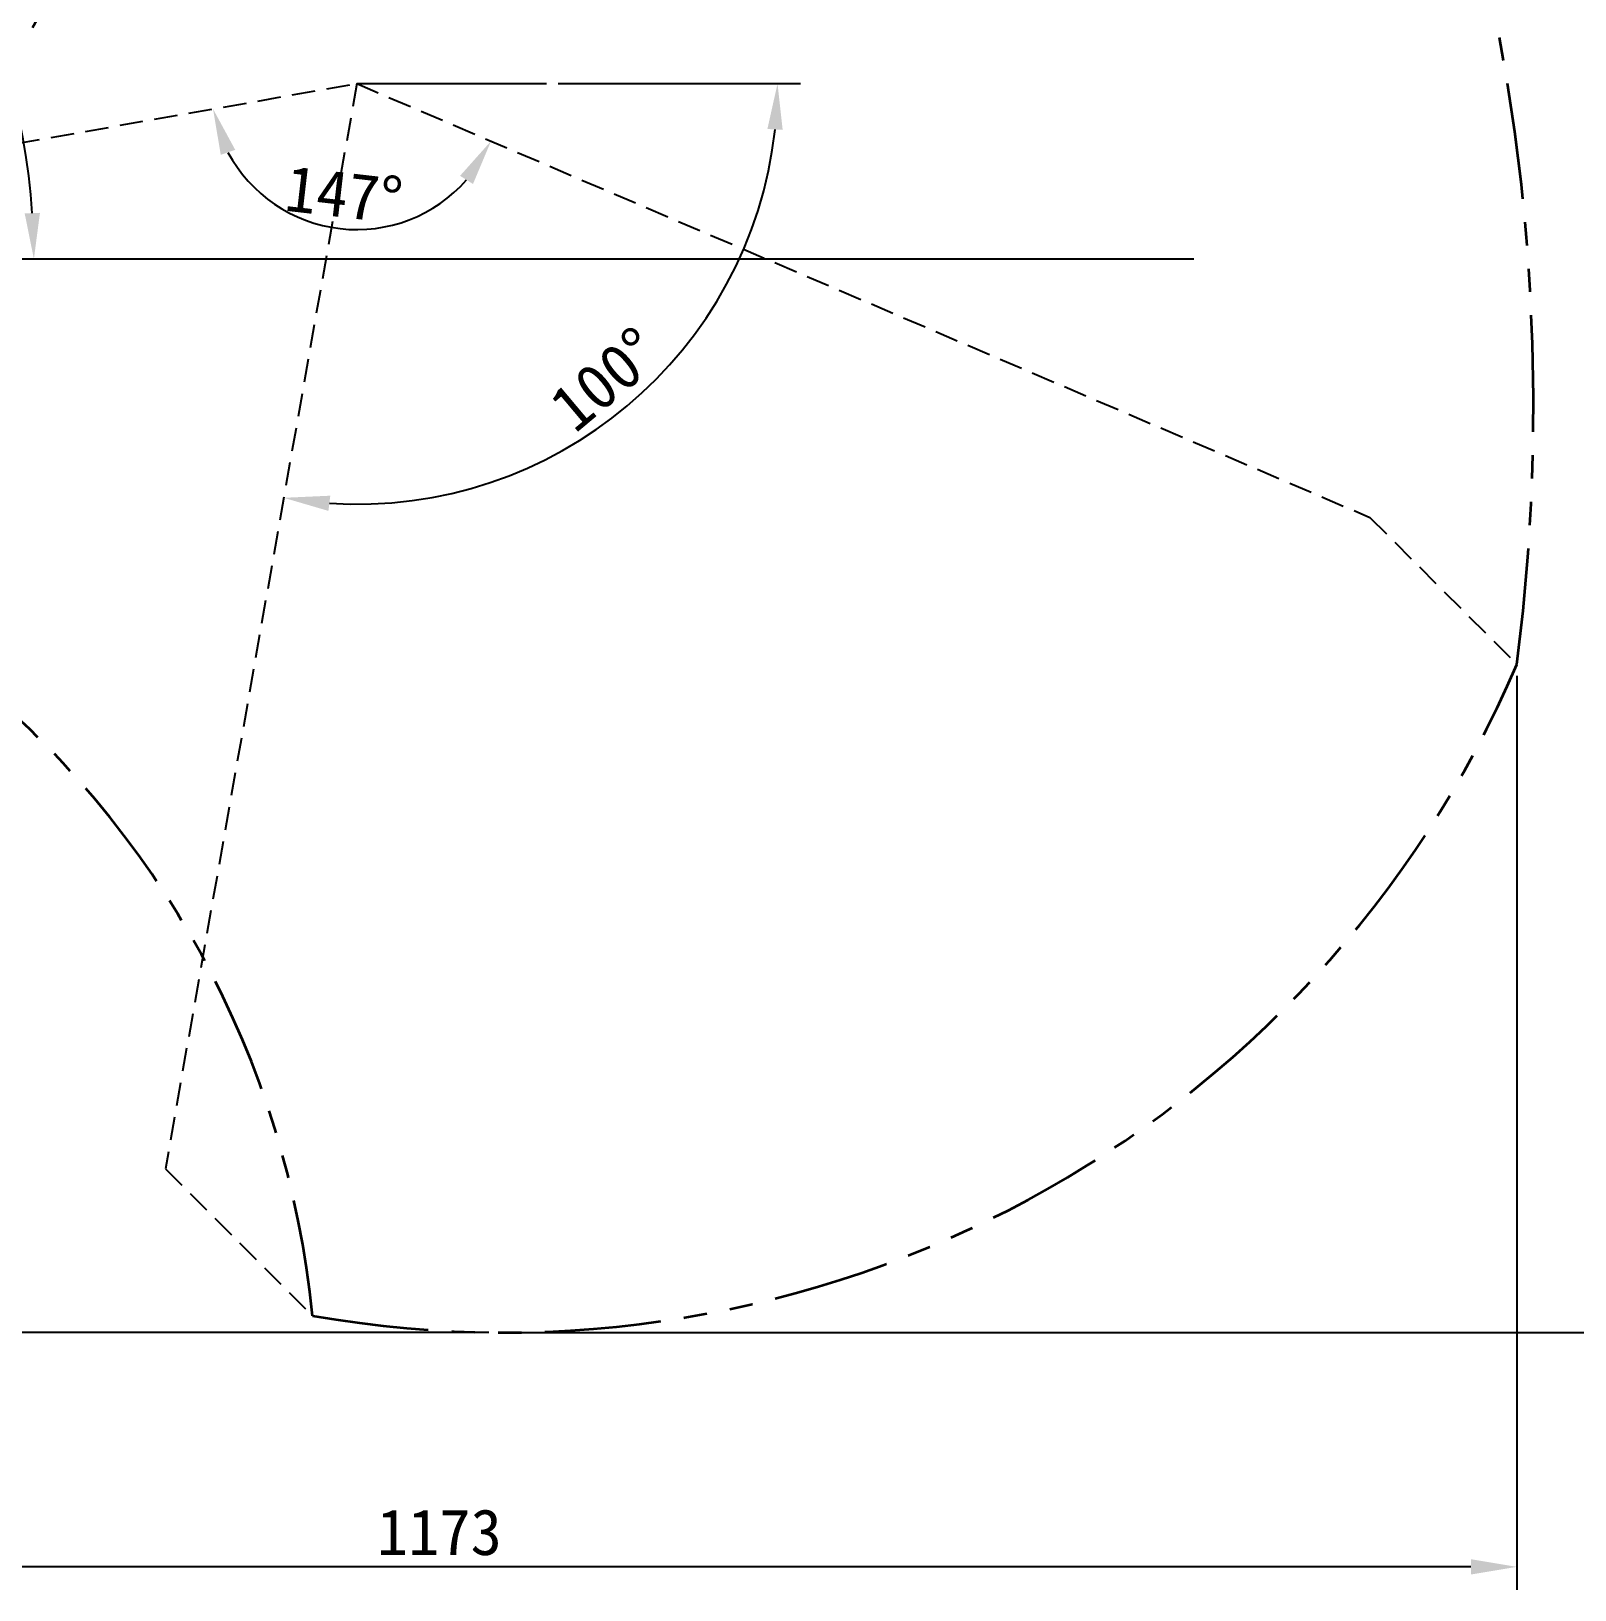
# Model space of a CAD drawing. Header units: millimetres. Extents: x 415 to 2018, y 500 to 823.
# Drawn here: x 997.4 to 1081.4, y 617.1 to 701.9 of the extents above; entities that cross this region are included whole.
import ezdxf

# ---------------------------------------------------------------- set-up
doc = ezdxf.new("R2010")
doc.units = ezdxf.units.MM
doc.header["$PDSIZE"] = -1
doc.linetypes.add('HIDDEN', pattern=[1.905, 1.27, -0.635])
doc.linetypes.add('PHANTOM', pattern=[12.7, 6.35, -1.27, 1.27, -1.27, 1.27, -1.27])
doc.layers.get('Defpoints').update_dxf_attribs({"lineweight": 18})
doc.dimstyles.new('ISO-25', dxfattribs={"dimtxt": 2.5, "dimasz": 2.5, "dimexe": 1.25, "dimexo": 0.625, "dimtad": 1, "dimtoh": 1, "dimlfac": 10, "dimtxsty": 'Standard', "dimcen": 2.5, "dimadec": 0, "dimazin": 0, "dimtfac": 1, "dimtmove": 0, "dimatfit": 3, "dimfxl": 1, "dimarcsym": 0})

# ---------------------------------------------------------------- blocks, each defined once
blk = doc.blocks.new('*D77')
at = {"color": 0, "lineweight": -2}
blk.add_arc((960.945, 689.524), 17.484, 18.19971, 81.80029, dxfattribs=at)
at = {"color": 0}
for points in [[(963.409, 706.413), (963.468, 707.244), (960.945, 707.008)], [(977.958, 695.086), (977.15, 694.883), (978.163, 692.56)]]:
    blk.add_solid(points, dxfattribs=at)
at = {"layer": 'Defpoints', "color": 0}
for p in [(960.945, 748.024), (974.969, 699.964), (1015.109, 699.074), (960.945, 689.524), (960.945, 647.284)]:
    blk.add_point(p, dxfattribs=at)
at = {"color": 0, "insert": (973.388, 704.354), "char_height": 2.5, "attachment_point": 5, "rotation": 320}
blk.add_mtext('80°', dxfattribs=at)
blk = doc.blocks.new('*D78')
at = {"color": 0, "lineweight": -2}
blk.add_line((1026.063, 699.074), (1039.262, 699.074), dxfattribs=at)
blk.add_arc((1015.109, 699.074), 22.903, 266.25725, 353.74275, dxfattribs=at)
at = {"color": 0}
for points in [[(1037.46, 696.601), (1038.292, 696.555), (1038.012, 699.074)], [(1013.564, 675.807), (1013.664, 676.634), (1011.132, 676.519)]]:
    blk.add_solid(points, dxfattribs=at)
at = {"layer": 'Defpoints', "color": 0}
for p in [(1015.109, 699.074), (1015.109, 699.074), (1025.438, 699.074), (1024.18, 678.044), (1004.69, 639.986)]:
    blk.add_point(p, dxfattribs=at)
at = {"color": 0, "insert": (1028.626, 682.966), "char_height": 2.5, "attachment_point": 5, "rotation": 40}
blk.add_mtext('100°', dxfattribs=at)
blk = doc.blocks.new('*D80')
at = {"color": 0, "lineweight": -2}
for p, q in [((1078.262, 666.825), (1078.262, 617.059)), ((960.945, 646.659), (960.945, 617.059)), ((1075.762, 618.309), (963.445, 618.309))]:
    blk.add_line(p, q, dxfattribs=at)
at = {"color": 0}
for points in [[(963.445, 618.726), (963.445, 617.893), (960.945, 618.309)], [(1075.762, 618.726), (1075.762, 617.893), (1078.262, 618.309)]]:
    blk.add_solid(points, dxfattribs=at)
at = {"layer": 'Defpoints', "color": 0}
for p in [(1078.262, 667.45), (960.945, 647.284), (960.945, 618.309)]:
    blk.add_point(p, dxfattribs=at)
at = {"color": 0, "insert": (1019.603, 620.184), "char_height": 2.5, "attachment_point": 5}
blk.add_mtext('1173', dxfattribs=at)
blk = doc.blocks.new('*D81')
at = {"color": 0, "lineweight": -2}
for p, q in [((1024.235, 761.88), (1095.774, 761.88)), ((1094.524, 633.575), (1094.524, 759.38)), ((1023.552, 631.075), (1095.774, 631.075))]:
    blk.add_line(p, q, dxfattribs=at)
at = {"color": 0}
for points in [[(1094.107, 759.38), (1094.941, 759.38), (1094.524, 761.88)], [(1094.107, 633.575), (1094.941, 633.575), (1094.524, 631.075)]]:
    blk.add_solid(points, dxfattribs=at)
at = {"layer": 'Defpoints', "color": 0}
for p in [(1023.61, 761.88), (1094.524, 761.88), (1022.927, 631.075)]:
    blk.add_point(p, dxfattribs=at)
at = {"color": 0, "insert": (1092.649, 697.031), "char_height": 2.5, "attachment_point": 5, "rotation": 90}
blk.add_mtext('1308', dxfattribs=at)
blk = doc.blocks.new('*D60')
at = {"color": 0, "lineweight": -2}
for p, q in [((947.32, 651.774), (924.201, 651.774)), ((925.451, 633.575), (925.451, 649.274)), ((1022.302, 631.075), (924.201, 631.075))]:
    blk.add_line(p, q, dxfattribs=at)
at = {"color": 0}
for points in [[(925.034, 649.274), (925.868, 649.274), (925.451, 651.774)], [(925.034, 633.575), (925.868, 633.575), (925.451, 631.075)]]:
    blk.add_solid(points, dxfattribs=at)
at = {"layer": 'Defpoints', "color": 0}
for p in [(925.451, 651.774), (947.945, 651.774), (1022.927, 631.075)]:
    blk.add_point(p, dxfattribs=at)
at = {"color": 0, "insert": (923.368, 641.424), "char_height": 2.5, "attachment_point": 5, "rotation": 90}
blk.add_mtext('206,99', dxfattribs=at)
blk = doc.blocks.new('*D121')
at = {"color": 1, "lineweight": -3}
blk.add_arc((989.937, 736.262), 9.783, 252.86977, 10.3182, dxfattribs=at)
at = {"color": 1}
for points in [[(999.959, 738.14), (999.165, 737.888), (998.803, 740.396)], [(987.228, 727.292), (986.883, 726.533), (984.78, 727.948)]]:
    blk.add_solid(points, dxfattribs=at)
at = {"layer": 'Defpoints', "color": 0}
for p in [(1044.316, 761.619), (989.937, 736.262), (989.937, 736.262), (996.609, 729.107), (960.945, 689.524)]:
    blk.add_point(p, dxfattribs=at)
at = {"color": 1, "insert": (995.187, 730.348), "char_height": 2.5, "attachment_point": 5, "rotation": 41.59399}
blk.add_mtext('147%%d', dxfattribs=at)
blk = doc.blocks.new('*D122')
at = {"color": 1, "lineweight": -3}
blk.add_arc((1015.109, 699.074), 7.949, 208.0947, 318.71732, dxfattribs=at)
at = {"color": 1}
for points in [[(1008.49, 695.467), (1007.703, 695.195), (1007.281, 697.694)], [(1021.435, 693.608), (1020.73, 694.052), (1022.416, 695.945)]]:
    blk.add_solid(points, dxfattribs=at)
at = {"layer": 'Defpoints', "color": 0}
for p in [(1015.109, 699.074), (1015.109, 699.074), (1011.746, 691.872), (960.945, 689.524), (1070.262, 675.45)]:
    blk.add_point(p, dxfattribs=at)
at = {"color": 1, "insert": (1014.411, 693.041), "char_height": 2.5, "attachment_point": 5, "rotation": 353.40601}
blk.add_mtext('147%%d', dxfattribs=at)
blk = doc.blocks.new('*D123')
at = {"color": 1, "lineweight": -3}
blk.add_arc((960.945, 689.524), 36.585, 3.91604, 54.27193, dxfattribs=at)
at = {"color": 1}
for points in [[(982.54, 719.57), (982.076, 718.877), (980.23, 720.613)], [(997.028, 692.008), (997.861, 692.037), (997.53, 689.524)]]:
    blk.add_solid(points, dxfattribs=at)
at = {"layer": 'Defpoints', "color": 0}
for p in [(989.937, 736.262), (991.326, 709.905), (960.945, 689.524), (960.945, 689.524), (1060.676, 689.524)]:
    blk.add_point(p, dxfattribs=at)
at = {"color": 1, "insert": (994.552, 708.225), "char_height": 2.5, "attachment_point": 5, "rotation": 299.09399}
blk.add_mtext('58%%d', dxfattribs=at)

msp = doc.modelspace()

# ---------------------------------------------------------------- linework, layer by layer
at = {"linetype": 'HIDDEN'}
for p, q in [((960.9448, 689.5238), (1015.109, 699.0745)), ((1015.109, 699.0745), (1004.6901, 639.986)), ((1015.109, 699.0745), (1070.2621, 675.4495)), ((1070.2621, 675.4495), (1078.2621, 667.4495)), ((1004.6901, 639.986), (1012.6901, 631.986))]:
    msp.add_line(p, q, dxfattribs=at)
for p, q in [((1015.109, 699.0745), (1025.4382, 699.0745)), ((960.9448, 689.5238), (1060.6759, 689.5238))]:
    msp.add_line(p, q)
at = {"linetype": 'PHANTOM', "lineweight": 35}
for centre, radius, start, end in [((944.8345, 730.9573), 60, 324, 25), ((968.9448, 681.5238), 110.2196, 352.663668, 40.851639), ((961.5788, 627.0358), 51.3505, 5.531892, 51.741523), ((1023.109, 691.0745), 60, 260, 336.812028)]:
    msp.add_arc(centre, radius, start, end, dxfattribs=at)

# ---------------------------------------------------------------- dimensions: what is measured, and where the dimension line sits
for base, line1, line2, picture, middle in [((996.6089, 729.1067), ((960.9448, 689.5238), (989.937, 736.2617)), ((989.937, 736.2617), (1044.3155, 761.6188)), '*D121', (995.1868, 730.3475)), ((991.3262, 709.9054), ((960.9448, 689.5238), (1060.6759, 689.5238)), ((960.9448, 689.5238), (989.937, 736.2617)), '*D123', (994.5518, 708.2246)), ((1011.7457, 691.8719), ((960.9448, 689.5238), (1015.109, 699.0745)), ((1015.109, 699.0745), (1070.2621, 675.4495)), '*D122', (1014.4115, 693.0405))]:
    dim = msp.add_angular_dim_2l(base=base, line1=line1, line2=line2, dimstyle='ISO-25', override={"dimclrd": 1, "dimclre": 1, "dimclrt": 1, "dimlwd": 65533, "dimlwe": 65533})
    dim.commit()
    dim.dimension.update_dxf_attribs({"geometry": picture, "text_midpoint": middle})
dim = msp.add_linear_dim(base=(1094.5238, 761.88), p1=(1022.9274, 631.0747), p2=(1023.6105, 761.88), angle=90, text='1308', dimstyle='ISO-25')
dim.commit()
dim.dimension.update_dxf_attribs({"geometry": '*D81', "text_midpoint": (1094.5238, 697.0311), "dimtype": 160})
for base, line1, line2, picture, middle in [((974.9689, 699.9644), ((960.9448, 748.0238), (960.9448, 647.2845)), ((960.9448, 689.5238), (1015.109, 699.0745)), '*D77', (973.3884, 704.3535)), ((1024.1804, 678.0444), ((1015.109, 699.0745), (1004.6901, 639.986)), ((1015.109, 699.0745), (1025.4382, 699.0745)), '*D78', (1028.6256, 682.966))]:
    dim = msp.add_angular_dim_2l(base=base, line1=line1, line2=line2, dimstyle='ISO-25')
    dim.commit()
    dim.dimension.update_dxf_attribs({"geometry": picture, "text_midpoint": middle})
dim = msp.add_linear_dim(base=(960.9448, 618.3092), p1=(1078.2621, 667.4495), p2=(960.9448, 647.2845), text='1173', dimstyle='ISO-25')
dim.commit()
dim.dimension.update_dxf_attribs({"geometry": '*D80', "text_midpoint": (1019.6034, 618.3092), "dimtype": 160})
dim = msp.add_linear_dim(base=(925.451, 651.7738), p1=(1022.9274, 631.0747), p2=(947.9448, 651.7738), angle=90, dimstyle='ISO-25')
dim.commit()
dim.dimension.update_dxf_attribs({"geometry": '*D60', "text_midpoint": (923.3677, 641.4243)})

doc.saveas('drawing.dxf')
